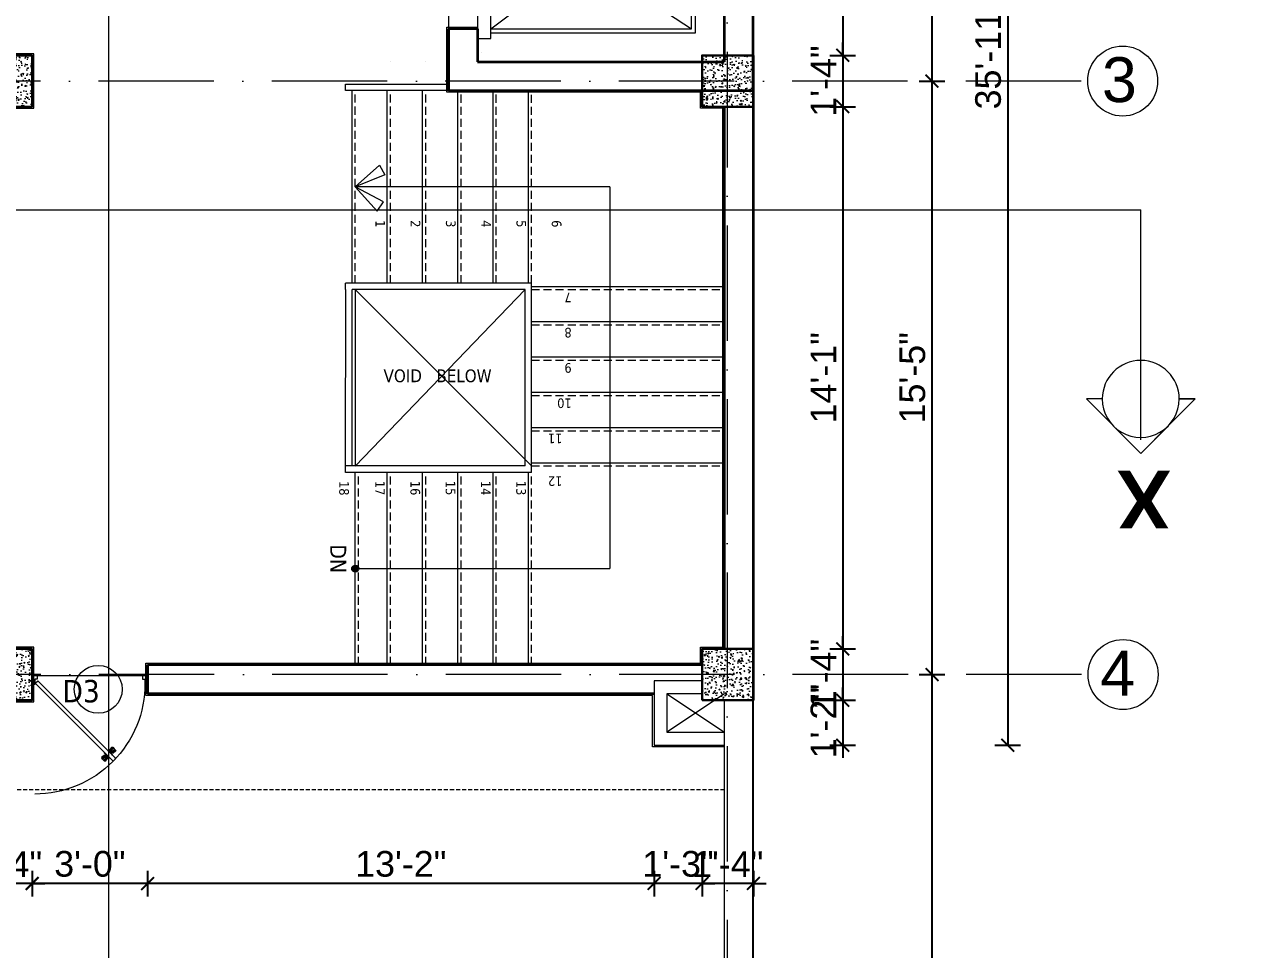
# Model space of a CAD drawing. Header units: inches. Extents: x 10755 to 33653, y -10992 to 10708.
# Drawn here: x 18174.3 to 18555.2, y 6581.1 to 6869.5 of the extents above; entities that cross this region are included whole.
import ezdxf

# ---------------------------------------------------------------- set-up
doc = ezdxf.new("R2010")
doc.units = ezdxf.units.IN
doc.header["$MEASUREMENT"] = 0
doc.linetypes.add('ACAD_ISO10W100', pattern=[18, 12, -3, 0, -3])
doc.linetypes.add('HIDDEN', pattern=[0.375, 0.25, -0.125])
for name, color, linetype, lineweight in [('A-ANNO-SYMB', 6, 'Continuous', 9), ('arrow line', 54, 'Continuous', 9), ('centerline', 9, 'ACAD_ISO10W100', 5), ('col', 1, 'Continuous', 30), ('dim', 6, 'Continuous', 13), ('dimension center - 8', 134, 'Continuous', 13), ('dimension element- 8', 5, 'Continuous', 13), ('DIMINSION', 5, 'Continuous', 15), ('elevation1', 230, 'Continuous', 13), ('hatch', 33, 'Continuous', 5), ('hatch 2', 8, 'Continuous', 13), ('hatch- rcc', 252, 'Continuous', 5), ('hatch1', 9, 'Continuous', 5), ('Pillar', 11, 'Continuous', 25), ('PLASTER', 50, 'Continuous', 9), ('PUERTAS', 7, 'Continuous', 0), ('railing', 33, 'Continuous', 15), ('SECTION LINE1', 6, 'Continuous', 18), ('STAIRCASE', 143, 'Continuous', 15), ('title text 1', 113, 'Continuous', 25), ('tread hidden', 200, 'HIDDEN', 9), ('wall', 1, 'Continuous', 35), ('win sec', 161, 'Continuous', 9)]:
    doc.layers.add(name, color=color, linetype=linetype, lineweight=lineweight)
doc.layers.add('T-TEXT', color=230, linetype='Continuous')
doc.layers.get('DIMINSION').off()
doc.styles.add('Prajwal', font='stylu.ttf', dxfattribs={"height": 9})
doc.styles.get("Standard").update_dxf_attribs({"font": 'arial.ttf'})
doc.styles.add('suren', font='times.ttf', dxfattribs={"height": 4})
doc.dimstyles.new('S8', dxfattribs={"dimscale": 8, "dimtxt": 1, "dimasz": 0.5, "dimexe": 0.5, "dimexo": 0.5, "dimgap": 0.25, "dimtad": 1, "dimzin": 3, "dimdsep": 46, "dimlunit": 4, "dimtxsty": 'Standard', "dimblk": 'ARCHTICK', "dimcen": 0, "dimclrd": 256, "dimclre": 256, "dimclrt": 6, "dimadec": 0, "dimazin": 0, "dimtfac": 0.5, "dimtix": 1, "dimtmove": 1, "dimatfit": 3, "dimfxl": 0.5, "dimfxlon": 1, "dimfrac": 1, "dimtolj": 1, "dimtzin": 0, "dimarcsym": 1})

# ---------------------------------------------------------------- blocks, each defined once
blk = doc.blocks.new('WEQQWQW')
at = {"layer": 'SECTION LINE1', "linetype": 'Continuous', "ltscale": 30}
blk.add_line((177367.99, -4560.95), (177367.99, -3517.55), dxfattribs=at)
blk = doc.blocks.new('A$C03EF3246')
at = {"layer": 'arrow line'}
for q in [(-16.37, -1.02), (-1.99, -1.02)]:
    blk.add_line((-9.18, 6.21), q, dxfattribs=at)
for points in [[(-16.37, -1.02), (-13.34, -2.78), (-9.18, 6.21)], [(-1.99, -1.02), (-5.01, -2.78), (-9.18, 6.21)]]:
    blk.add_lwpolyline(points, dxfattribs=at)
blk = doc.blocks.new("'weqwewrw")
at = {"layer": 'railing', "linetype": 'Continuous', "ltscale": 30}
blk.add_line((180826.47, -4122.4), (180827.47, -4122.4), dxfattribs=at)
at = {"layer": 'STAIRCASE', "linetype": 'Continuous', "ltscale": 30}
blk.add_line((180816.46, -4113.4), (180816.46, -4113.4), dxfattribs=at)
at = {"layer": 'wall', "color": 7, "ltscale": 30}
for p, q in [((180823.56, -4036.54), (180823.56, -4056.67)), ((180918.56, -4036.54), (180823.56, -4036.54)), ((180918.56, -4045.54), (180918.56, -4036.54)), ((180832.56, -4045.54), (180832.56, -4056.67)), ((180832.56, -4045.54), (180909.56, -4045.54)), ((180909.56, -4045.54), (180909.56, -4113.4)), ((180918.56, -4122.4), (180918.56, -4045.54)), ((180823.56, -4056.67), (180832.56, -4056.67)), ((180823.56, -4103.14), (180823.56, -4122.4)), ((180832.56, -4103.14), (180823.56, -4103.14)), ((180832.56, -4103.14), (180832.56, -4113.4)), ((180832.56, -4113.4), (180909.56, -4113.4)), ((180918.56, -4122.4), (180823.56, -4122.4))]:
    blk.add_line(p, q, dxfattribs=at)
at = {"layer": 'wall', "color": 7}
blk.add_line((180832.56, -4103.14), (180823.56, -4103.14), dxfattribs=at)
at = {"layer": 'win sec', "color": 7}
for p, q in [((180836.73, -4053.26), (180832.56, -4053.26)), ((180836.73, -4106.11), (180836.73, -4053.26)), ((180836.73, -4054.54), (180900.56, -4054.54)), ((180836.73, -4055.8), (180899.3, -4055.8)), ((180836.73, -4103.14), (180899.3, -4055.8)), ((180899.3, -4103.14), (180899.3, -4055.8)), ((180900.56, -4104.4), (180900.56, -4054.54)), ((180823.56, -4056.67), (180823.56, -4104.02)), ((180832.56, -4056.67), (180832.56, -4104.02)), ((180836.73, -4061.8), (180899.3, -4103.14)), ((180836.73, -4103.14), (180899.3, -4103.14)), ((180836.73, -4104.4), (180900.56, -4104.4)), ((180832.56, -4106.11), (180836.73, -4106.11)), ((180833.99, -4110.4), (180833.99, -4110.39))]:
    blk.add_line(p, q, dxfattribs=at)
blk = doc.blocks.new('Section - Section Head - Filled_1-22785-GROUND FLOOR PLAN')
at = {"layer": 'A-ANNO-SYMB'}
for p, q in [((-0.25, 0.3536), (-0.6036, 0)), ((-0.25, 0.3536), (-0.4268, 0.1768)), ((-0.25, 0.3536), (0.1036, 0)), ((-0.6036, 0), (-0.5003, 0)), ((0.0003, 0), (0.1036, 0)), ((-0.5, 0), (-0.6036, 0)), ((0, 0), (0.1036, 0))]:
    blk.add_line(p, q, dxfattribs=at)
for start, end in [(360, 180), (180, 360)]:
    blk.add_arc((-0.25, 0), 0.25, start, end, dxfattribs=at)
blk = doc.blocks.new('ERWEWRTRT')
at = {"layer": 'SECTION LINE1', "linetype": 'Continuous', "ltscale": 30}
for p, q in [((177670.83, -4087.75), (177670.83, -4159.5)), ((177670.83, -4088.52), (177670.83, -4112.52)), ((176971.92, -4159.5), (177670.83, -4159.5))]:
    blk.add_line(p, q, dxfattribs=at)
at = {"layer": 'SECTION LINE1', "linetype": 'Continuous', "ltscale": 30, "xscale": -48, "yscale": 48, "zscale": -48}
blk.add_blockref('Section - Section Head - Filled_1-22785-GROUND FLOOR PLAN', (177658.83, -4100.52), dxfattribs=at)
at = {"layer": 'title text 1', "insert": (177680.19, -4078.13), "char_height": 18, "width": 3.410605131648481e-13, "attachment_point": 9, "style": 'Prajwal'}
blk.add_mtext('\\pi-24.83;{\\fArial|b1|i0|c0|p34;X}', dxfattribs=at)
blk = doc.blocks.new('2ft6in')
at = {"layer": 'PUERTAS', "color": 2}
for p, q in [((0.84, 2.1), (21.02, 22.28)), ((21.71, 21.6), (21.02, 22.28)), ((21.71, 21.6), (1.47, 1.37)), ((18.33, 21.76), (18.31, 21.77)), ((21.18, 18.9), (21.2, 18.89)), ((0, 2), (0, 0)), ((0.6, 2), (0, 2)), ((1.33, 0), (0, 0)), ((0.6, 1.26), (0.6, 2.04)), ((0.67, 1.26), (0.6, 1.26)), ((0.67, 1.26), (0.67, 2.01)), ((0.67, 1), (0.67, 1.26)), ((1.33, 1), (0.67, 1)), ((1.31, 1.53), (0.79, 2.06)), ((1.36, 1.58), (0.81, 2.12)), ((1.36, 1.58), (1.31, 1.53)), ((1.47, 1.37), (1.31, 1.53)), ((1.33, 0), (1.33, 1)), ((28.67, 0), (28.67, 1)), ((28.67, 1), (29.33, 1)), ((28.67, 0), (30, 0)), ((29.33, 1), (29.33, 2)), ((29.33, 2), (30, 2)), ((30, 0), (30, 2))]:
    blk.add_line(p, q, dxfattribs=at)
at = {"layer": 'PUERTAS', "color": 1}
for p, q in [((18.82, 22.25), (18.45, 21.88)), ((18.9, 22.28), (18.48, 21.86)), ((18.84, 22.23), (18.82, 22.25)), ((19.54, 21.59), (18.99, 22.27)), ((18.06, 21.44), (18.48, 21.86)), ((18.74, 20.79), (18.06, 21.34)), ((18.08, 21.51), (18.45, 21.88)), ((18.11, 21.49), (18.08, 21.51)), ((18.83, 20.8), (19.18, 21.15)), ((18.84, 20.21), (19.1, 20.6)), ((18.85, 20.11), (18.84, 20.12)), ((18.92, 20.89), (18.93, 20.88)), ((19.02, 20.88), (19.24, 21.1)), ((19.12, 20.8), (19.03, 20.89)), ((19.1, 20.7), (19.11, 20.69)), ((19.1, 20.6), (19.1, 20.6)), ((19.11, 20.79), (19.33, 21.01)), ((19.54, 21.5), (19.18, 21.15)), ((19.45, 21.31), (19.24, 21.1)), ((19.55, 21.22), (19.33, 21.01)), ((19.45, 21.41), (19.45, 21.41)), ((19.54, 21.22), (19.45, 21.31)), ((19.53, 19.43), (19.54, 19.42)), ((19.64, 21.23), (19.64, 21.23)), ((19.64, 19.42), (20.02, 19.67)), ((19.74, 21.24), (19.73, 21.23)), ((20.12, 21.49), (19.74, 21.24)), ((20.02, 19.67), (20.03, 19.68)), ((20.12, 19.68), (20.12, 19.68)), ((20.21, 19.69), (20.43, 19.9)), ((20.22, 21.48), (20.22, 21.49)), ((20.22, 19.41), (20.57, 19.76)), ((20.22, 19.69), (20.31, 19.6)), ((20.22, 19.32), (20.76, 18.64)), ((20.31, 19.6), (20.52, 19.81)), ((20.31, 19.5), (20.31, 19.5)), ((20.65, 20.12), (20.43, 19.9)), ((20.74, 20.03), (20.52, 19.81)), ((20.93, 20.11), (20.57, 19.76)), ((20.64, 20.11), (20.73, 20.02)), ((20.66, 20.31), (20.65, 20.31)), ((20.65, 20.21), (20.65, 20.22)), ((20.91, 20.7), (20.66, 20.31)), ((20.84, 20.02), (20.83, 20.03)), ((20.86, 18.63), (21.28, 19.05)), ((20.91, 20.8), (20.91, 20.79)), ((21.02, 20.12), (21.7, 19.57)), ((21.7, 19.47), (21.28, 19.05)), ((21.67, 19.4), (21.31, 19.03)), ((21.65, 19.42), (21.67, 19.4)), ((20.91, 18.68), (20.94, 18.66)), ((20.94, 18.66), (21.31, 19.03))]:
    blk.add_line(p, q, dxfattribs=at)
at = {"layer": 'PUERTAS', "color": 8}
for p, q in [((19.51, 21.48), (18.88, 22.26)), ((19.55, 21.53), (18.93, 22.3)), ((18.81, 20.78), (18.04, 21.4)), ((18.86, 20.83), (18.08, 21.46)), ((18.95, 20.92), (18.2, 21.58)), ((18.44, 21.9), (18.31, 21.77)), ((19.07, 21.03), (18.34, 21.72)), ((18.44, 21.9), (18.56, 22.02)), ((18.58, 22.01), (18.56, 22.02)), ((19.3, 21.26), (18.61, 22)), ((19.42, 21.38), (18.75, 22.14)), ((18.91, 20.27), (19.19, 20.69)), ((19.13, 20.8), (19.03, 20.9)), ((19.15, 20.82), (19.05, 20.92)), ((19.09, 20.44), (19.25, 20.76)), ((19.19, 20.87), (19.1, 20.96)), ((19.25, 20.93), (19.16, 21.02)), ((19.28, 20.63), (19.32, 20.83)), ((19.4, 21.08), (19.31, 21.17)), ((19.47, 21.15), (19.38, 21.24)), ((19.43, 20.78), (19.4, 20.9)), ((19.51, 21.19), (19.42, 21.28)), ((19.55, 20.91), (19.43, 20.94)), ((19.53, 21.21), (19.44, 21.3)), ((19.7, 21.06), (19.51, 21.01)), ((19.89, 21.24), (19.58, 21.08)), ((20.07, 21.42), (19.64, 21.15)), ((19.69, 19.49), (20.12, 19.76)), ((19.87, 19.67), (20.18, 19.83)), ((20.06, 19.85), (20.25, 19.9)), ((20.21, 20), (20.33, 19.97)), ((20.21, 19.38), (20.83, 18.61)), ((20.23, 19.7), (20.32, 19.61)), ((20.25, 19.72), (20.34, 19.63)), ((20.25, 19.43), (20.88, 18.65)), ((20.29, 19.76), (20.38, 19.67)), ((20.33, 20.13), (20.36, 20.01)), ((20.34, 19.53), (21, 18.77)), ((20.36, 19.83), (20.45, 19.74)), ((20.48, 20.28), (20.44, 20.08)), ((20.46, 19.64), (21.14, 18.91)), ((20.5, 19.98), (20.6, 19.89)), ((20.67, 20.47), (20.51, 20.15)), ((20.85, 20.64), (20.57, 20.22)), ((20.57, 20.04), (20.66, 19.95)), ((20.61, 20.09), (20.7, 19.99)), ((20.63, 20.11), (20.72, 20.01)), ((20.69, 19.87), (21.42, 19.19)), ((20.81, 19.99), (21.56, 19.33)), ((20.9, 20.08), (21.68, 19.45)), ((20.95, 20.13), (21.72, 19.51)), ((21.32, 19.01), (21.44, 19.14)), ((21.43, 19.15), (21.44, 19.14)), ((21.32, 19.01), (21.2, 18.89)), ((0, 0), (30, 0))]:
    blk.add_line(p, q, dxfattribs=at)
at = {"layer": 'PUERTAS', "color": 2}
for radius in [0.129, 0.0627]:
    blk.add_circle((0.68, 2.14), radius, dxfattribs=at)
at = {"layer": 'PUERTAS', "color": 8}
blk.add_arc((0.68, 2.14), 28.65, 359.7285, 90.0333, dxfattribs=at)
at = {"layer": 'PUERTAS', "color": 1}
for centre, start, end in [((18.94, 22.23), 38.9236, 135), ((18.78, 20.84), 231.0764, 315), ((18.89, 20.16), 135, 225), ((18.97, 20.93), 225, 315), ((19.16, 20.74), 135, 219.7428), ((19.06, 20.65), 315, 39.7428), ((19.4, 21.36), 315, 45), ((19.49, 21.55), 315, 38.9236), ((19.59, 19.47), 225, 315), ((19.6, 21.18), 50.2572, 135), ((19.68, 21.28), 230.2572, 315), ((20.07, 19.63), 50.2572, 135), ((20.17, 21.44), 45, 135), ((20.16, 19.73), 230.2572, 315), ((20.27, 19.36), 135, 218.9236), ((20.35, 19.55), 135, 225), ((20.7, 20.26), 135, 219.7428), ((20.6, 20.17), 315, 39.7428), ((20.78, 19.98), 45, 135), ((20.87, 20.75), 315, 45), ((20.98, 20.07), 51.0764, 135), ((21.65, 19.52), 315, 51.0764), ((20.82, 18.68), 218.9236, 315)]:
    blk.add_arc(centre, 0.0667, start, end, dxfattribs=at)
blk = doc.blocks.new('ETERWEWE')
at = {"layer": 'hatch- rcc', "linetype": 'Continuous', "ltscale": 30}
h = blk.add_hatch(dxfattribs=at)
h.set_pattern_fill('AR-CONC', color=256, scale=0.5, style=0)
h.set_pattern_definition([(50, (0, 0), (3.586300913, -0.313760675), [0.375, -4.125]), (355, (0, 0), (-0.69375667, 3.76096067), [0.3, -3.3]), (100.4514445, (0.299, -0.026), (2.89254423, 3.447199955), [0.31870096, -3.50571056]), (46.1842, (0, 1), (5.33620665, -0.8275964), [0.5625, -6.1875]), (96.6356355, (0.4447, 0.931), (4.67330973, 4.870593), [0.47805171, -5.2585688]), (351.184164, (0, 1), (4.67330973, 4.870593), [0.45, -4.95]), (21, (0.5, 0.75), (2.98453526, -2.013094453), [0.375, -4.125]), (326, (0.5, 0.75), (1.21657666, 3.625750225), [0.3, -3.3]), (71.4514447, (0.7487, 0.5822), (4.20111188, 1.612655764), [0.31870095, -3.50571056]), (37.5, (0, 0), (0.060799277, 1.664469269), [0, -3.26, 0, -3.35, 0, -3.3125]), (7.5, (0, 0), (1.315347687, 1.97205856), [0, -1.91, 0, -3.185, 0, -1.2625]), (327.5, (-1.115, 0), (2.669112181, -0.112774359), [0, -1.25, 0, -3.9, 0, -5.175]), (317.5, (-1.615, 0), (2.915930847, 0.50052491), [0, -1.625, 0, -2.59, 0, -3.675])])
h.paths.add_polyline_path([(159423.23, -3794.58), (159439.23, -3794.58), (159439.23, -3778.58), (159423.23, -3778.58)])
at = {"layer": 'col', "linetype": 'Continuous', "ltscale": 30}
blk.add_lwpolyline([(159423.23, -3794.58), (159423.23, -3778.58), (159439.23, -3778.58), (159439.23, -3794.58), (159423.23, -3794.58)], dxfattribs=at)
blk = doc.blocks.new('EWEWRTT')
at = {"layer": 'centerline', "ltscale": 3}
for p, q in [((176719.8, -3623.43), (176719.8, -4988.85)), ((176830.19, -4119.4), (176184.84, -4119.4)), ((176830.31, -4304.4), (176184.95, -4304.4))]:
    blk.add_line(p, q, dxfattribs=at)
at = {"layer": 'centerline', "linetype": 'Continuous'}
for centre in [(176843.16, -4119.4), (176843.28, -4304.4)]:
    blk.add_circle(centre, 10.91, dxfattribs=at)
at = {"layer": 'T-TEXT', "ltscale": 100, "char_height": 14, "width": 12.944, "attachment_point": 3, "style": 'suren'}
for s, insert in [('{\\fArial|b0|i0|c0|p34;3}', (176847.57, -4111.96)), ('{\\fArial|b0|i0|c0|p34;4}', (176847.05, -4296.96))]:
    blk.add_mtext(s, dxfattribs=dict(at, insert=insert))
blk = doc.blocks.new('_ArchTick')
at = {"color": 0, "const_width": 0.15}
blk.add_lwpolyline([(-0.5, -0.5), (0.5, 0.5)], dxfattribs=at)
blk = doc.blocks.new('*D1355')
at = {"layer": 'Defpoints', "color": 0, "transparency": 16777216}
for p in [(18401.48, 6934.67), (18401.48, 6859.82), (18429.53, 6859.82)]:
    blk.add_point(p, dxfattribs=at)
at = {"layer": 'dimension element- 8', "lineweight": -2, "transparency": 16777216}
for p, q in [((18425.53, 6934.67), (18433.53, 6934.67)), ((18429.53, 6934.67), (18429.53, 6859.82)), ((18425.53, 6859.82), (18433.53, 6859.82))]:
    blk.add_line(p, q, dxfattribs=at)
at = {"layer": 'dimension element- 8', "lineweight": -2, "transparency": 16777216, "xscale": 4, "yscale": 4, "zscale": 4}
for p, rotation in [((18429.53, 6934.67), 90), ((18429.53, 6859.82), 270)]:
    blk.add_blockref('_ArchTick', p, dxfattribs=dict(at, rotation=rotation))
at = {"layer": 'dimension element- 8', "color": 6, "transparency": 16777216, "insert": (18423.42, 6897.24), "char_height": 8, "attachment_point": 5, "rotation": 90}
blk.add_mtext('\\A1;6\'-2{\\H0.500000x;\\S3#4;}"', dxfattribs=at)
blk = doc.blocks.new('*D1356')
at = {"layer": 'Defpoints', "color": 0, "transparency": 16777216}
for p in [(18401.48, 6859.82), (18401.48, 6843.82), (18429.53, 6843.82)]:
    blk.add_point(p, dxfattribs=at)
at = {"layer": 'dimension element- 8', "lineweight": -2, "transparency": 16777216}
for p, q in [((18429.53, 6859.82), (18429.53, 6863.82)), ((18425.53, 6859.82), (18433.53, 6859.82)), ((18429.53, 6859.82), (18429.53, 6843.82)), ((18425.53, 6843.82), (18433.53, 6843.82)), ((18429.53, 6843.82), (18429.53, 6839.82))]:
    blk.add_line(p, q, dxfattribs=at)
at = {"layer": 'dimension element- 8', "lineweight": -2, "transparency": 16777216, "xscale": 4, "yscale": 4, "zscale": 4}
for p, rotation in [((18429.53, 6859.82), 270), ((18429.53, 6843.82), 90)]:
    blk.add_blockref('_ArchTick', p, dxfattribs=dict(at, rotation=rotation))
at = {"layer": 'dimension element- 8', "color": 6, "transparency": 16777216, "insert": (18423.51, 6851.82), "char_height": 8, "attachment_point": 5, "rotation": 90}
blk.add_mtext('\\A1;1\'-4"', dxfattribs=at)
blk = doc.blocks.new('*D1357')
at = {"layer": 'Defpoints', "color": 0, "transparency": 16777216}
for p in [(18401.48, 6843.82), (18401.48, 6674.82), (18429.53, 6674.82)]:
    blk.add_point(p, dxfattribs=at)
at = {"layer": 'dimension element- 8', "lineweight": -2, "transparency": 16777216}
for p, q in [((18425.53, 6843.82), (18433.53, 6843.82)), ((18429.53, 6843.82), (18429.53, 6674.82)), ((18425.53, 6674.82), (18433.53, 6674.82))]:
    blk.add_line(p, q, dxfattribs=at)
at = {"layer": 'dimension element- 8', "lineweight": -2, "transparency": 16777216, "xscale": 4, "yscale": 4, "zscale": 4}
for p, rotation in [((18429.53, 6843.82), 90), ((18429.53, 6674.82), 270)]:
    blk.add_blockref('_ArchTick', p, dxfattribs=dict(at, rotation=rotation))
at = {"layer": 'dimension element- 8', "color": 6, "transparency": 16777216, "insert": (18423.51, 6759.32), "char_height": 8, "attachment_point": 5, "rotation": 90}
blk.add_mtext('\\A1;14\'-1"', dxfattribs=at)
blk = doc.blocks.new('*D1358')
at = {"layer": 'Defpoints', "color": 0, "transparency": 16777216}
for p in [(18401.48, 6674.82), (18401.66, 6658.82), (18429.53, 6658.82)]:
    blk.add_point(p, dxfattribs=at)
at = {"layer": 'dimension element- 8', "lineweight": -2, "transparency": 16777216}
for p, q in [((18429.53, 6674.82), (18429.53, 6678.82)), ((18425.53, 6674.82), (18433.53, 6674.82)), ((18429.53, 6674.82), (18429.53, 6658.82)), ((18425.53, 6658.82), (18433.53, 6658.82)), ((18429.53, 6658.82), (18429.53, 6654.82))]:
    blk.add_line(p, q, dxfattribs=at)
at = {"layer": 'dimension element- 8', "lineweight": -2, "transparency": 16777216, "xscale": 4, "yscale": 4, "zscale": 4}
for p, rotation in [((18429.53, 6674.82), 270), ((18429.53, 6658.82), 90)]:
    blk.add_blockref('_ArchTick', p, dxfattribs=dict(at, rotation=rotation))
at = {"layer": 'dimension element- 8', "color": 6, "transparency": 16777216, "insert": (18423.51, 6666.82), "char_height": 8, "attachment_point": 5, "rotation": 90}
blk.add_mtext('\\A1;1\'-4"', dxfattribs=at)
blk = doc.blocks.new('*D1359')
at = {"layer": 'Defpoints', "color": 0, "transparency": 16777216}
for p in [(18401.66, 6658.82), (18392.66, 6644.81), (18429.53, 6644.81)]:
    blk.add_point(p, dxfattribs=at)
at = {"layer": 'dimension element- 8', "lineweight": -2, "transparency": 16777216}
for p, q in [((18429.53, 6658.82), (18429.53, 6662.82)), ((18425.53, 6658.82), (18433.53, 6658.82)), ((18429.53, 6658.82), (18429.53, 6644.81)), ((18425.53, 6644.81), (18433.53, 6644.81)), ((18429.53, 6644.81), (18429.53, 6640.81))]:
    blk.add_line(p, q, dxfattribs=at)
at = {"layer": 'dimension element- 8', "lineweight": -2, "transparency": 16777216, "xscale": 4, "yscale": 4, "zscale": 4}
for p, rotation in [((18429.53, 6658.82), 270), ((18429.53, 6644.81), 90)]:
    blk.add_blockref('_ArchTick', p, dxfattribs=dict(at, rotation=rotation))
at = {"layer": 'dimension element- 8', "color": 6, "transparency": 16777216, "insert": (18423.51, 6651.81), "char_height": 8, "attachment_point": 5, "rotation": 90}
blk.add_mtext('\\A1;1\'-2"', dxfattribs=at)
blk = doc.blocks.new('*D1360')
at = {"layer": 'Defpoints', "color": 0, "transparency": 16777216}
for p in [(18385.66, 6658.82), (18401.66, 6658.82), (18385.66, 6601.67)]:
    blk.add_point(p, dxfattribs=at)
at = {"layer": 'dimension element- 8', "lineweight": -2, "transparency": 16777216}
for p, q in [((18385.66, 6605.67), (18385.66, 6597.67)), ((18401.66, 6605.67), (18401.66, 6597.67)), ((18385.66, 6601.67), (18381.66, 6601.67)), ((18401.66, 6601.67), (18385.66, 6601.67)), ((18401.66, 6601.67), (18405.66, 6601.67))]:
    blk.add_line(p, q, dxfattribs=at)
at = {"layer": 'dimension element- 8', "lineweight": -2, "transparency": 16777216, "xscale": 4, "yscale": 4, "zscale": 4}
blk.add_blockref('_ArchTick', (18385.66, 6601.67), dxfattribs=at)
at = {"layer": 'dimension element- 8', "lineweight": -2, "transparency": 16777216, "xscale": 4, "yscale": 4, "zscale": 4, "rotation": 180}
blk.add_blockref('_ArchTick', (18401.66, 6601.67), dxfattribs=at)
at = {"layer": 'dimension element- 8', "color": 6, "transparency": 16777216, "insert": (18393.66, 6607.68), "char_height": 8, "attachment_point": 5}
blk.add_mtext('\\A1;1\'-4"', dxfattribs=at)
blk = doc.blocks.new('*D1361')
at = {"layer": 'Defpoints', "color": 0, "transparency": 16777216}
for p in [(18385.66, 6658.82), (18370.67, 6644.82), (18370.67, 6601.67)]:
    blk.add_point(p, dxfattribs=at)
at = {"layer": 'dimension element- 8', "lineweight": -2, "transparency": 16777216}
for p, q in [((18370.67, 6605.67), (18370.67, 6597.67)), ((18385.66, 6605.67), (18385.66, 6597.67)), ((18370.67, 6601.67), (18366.67, 6601.67)), ((18385.66, 6601.67), (18370.67, 6601.67)), ((18385.66, 6601.67), (18389.66, 6601.67))]:
    blk.add_line(p, q, dxfattribs=at)
at = {"layer": 'dimension element- 8', "lineweight": -2, "transparency": 16777216, "xscale": 4, "yscale": 4, "zscale": 4}
blk.add_blockref('_ArchTick', (18370.67, 6601.67), dxfattribs=at)
at = {"layer": 'dimension element- 8', "lineweight": -2, "transparency": 16777216, "xscale": 4, "yscale": 4, "zscale": 4, "rotation": 180}
blk.add_blockref('_ArchTick', (18385.66, 6601.67), dxfattribs=at)
at = {"layer": 'dimension element- 8', "color": 6, "transparency": 16777216, "insert": (18378.16, 6607.75), "char_height": 8, "attachment_point": 5}
blk.add_mtext('\\A1;1\'-3"', dxfattribs=at)
blk = doc.blocks.new('*D1362')
at = {"layer": 'Defpoints', "color": 0, "transparency": 16777216}
for p in [(18212.72, 6660.82), (18370.67, 6644.82), (18212.72, 6601.67)]:
    blk.add_point(p, dxfattribs=at)
at = {"layer": 'dimension element- 8', "lineweight": -2, "transparency": 16777216}
for p, q in [((18212.72, 6605.67), (18212.72, 6597.67)), ((18370.67, 6605.67), (18370.67, 6597.67)), ((18370.67, 6601.67), (18212.72, 6601.67))]:
    blk.add_line(p, q, dxfattribs=at)
at = {"layer": 'dimension element- 8', "lineweight": -2, "transparency": 16777216, "xscale": 4, "yscale": 4, "zscale": 4, "rotation": 180}
blk.add_blockref('_ArchTick', (18212.72, 6601.67), dxfattribs=at)
at = {"layer": 'dimension element- 8', "lineweight": -2, "transparency": 16777216, "xscale": 4, "yscale": 4, "zscale": 4}
blk.add_blockref('_ArchTick', (18370.67, 6601.67), dxfattribs=at)
at = {"layer": 'dimension element- 8', "color": 6, "transparency": 16777216, "insert": (18291.69, 6607.75), "char_height": 8, "attachment_point": 5}
blk.add_mtext('\\A1;13\'-2"', dxfattribs=at)
blk = doc.blocks.new('*D1363')
at = {"layer": 'Defpoints', "color": 0, "transparency": 16777216}
for p in [(18176.72, 6658.82), (18212.72, 6660.82), (18176.72, 6601.67)]:
    blk.add_point(p, dxfattribs=at)
at = {"layer": 'dimension element- 8', "lineweight": -2, "transparency": 16777216}
for p, q in [((18176.72, 6605.67), (18176.72, 6597.67)), ((18212.72, 6605.67), (18212.72, 6597.67)), ((18212.72, 6601.67), (18176.72, 6601.67))]:
    blk.add_line(p, q, dxfattribs=at)
at = {"layer": 'dimension element- 8', "lineweight": -2, "transparency": 16777216, "xscale": 4, "yscale": 4, "zscale": 4, "rotation": 180}
blk.add_blockref('_ArchTick', (18176.72, 6601.67), dxfattribs=at)
at = {"layer": 'dimension element- 8', "lineweight": -2, "transparency": 16777216, "xscale": 4, "yscale": 4, "zscale": 4}
blk.add_blockref('_ArchTick', (18212.72, 6601.67), dxfattribs=at)
at = {"layer": 'dimension element- 8', "color": 6, "transparency": 16777216, "insert": (18194.72, 6607.75), "char_height": 8, "attachment_point": 5}
blk.add_mtext('\\A1;3\'-0"', dxfattribs=at)
blk = doc.blocks.new('*D1364')
at = {"layer": 'Defpoints', "color": 0, "transparency": 16777216}
for p in [(18160.72, 6658.82), (18176.72, 6658.82), (18160.72, 6601.67)]:
    blk.add_point(p, dxfattribs=at)
at = {"layer": 'dimension element- 8', "lineweight": -2, "transparency": 16777216}
for p, q in [((18160.72, 6605.67), (18160.72, 6597.67)), ((18176.72, 6605.67), (18176.72, 6597.67)), ((18160.72, 6601.67), (18156.72, 6601.67)), ((18176.72, 6601.67), (18160.72, 6601.67)), ((18176.72, 6601.67), (18180.72, 6601.67))]:
    blk.add_line(p, q, dxfattribs=at)
at = {"layer": 'dimension element- 8', "lineweight": -2, "transparency": 16777216, "xscale": 4, "yscale": 4, "zscale": 4}
blk.add_blockref('_ArchTick', (18160.72, 6601.67), dxfattribs=at)
at = {"layer": 'dimension element- 8', "lineweight": -2, "transparency": 16777216, "xscale": 4, "yscale": 4, "zscale": 4, "rotation": 180}
blk.add_blockref('_ArchTick', (18176.72, 6601.67), dxfattribs=at)
at = {"layer": 'dimension element- 8', "color": 6, "transparency": 16777216, "insert": (18168.72, 6607.68), "char_height": 8, "attachment_point": 5}
blk.add_mtext('\\A1;1\'-4"', dxfattribs=at)
blk = doc.blocks.new('*D1380')
at = {"layer": 'Defpoints', "color": 0, "transparency": 16777216}
for p in [(18410.83, 6851.82), (18408.76, 6666.82), (18457.37, 6666.82)]:
    blk.add_point(p, dxfattribs=at)
at = {"layer": 'dimension center - 8', "lineweight": -2, "transparency": 16777216}
for p, q in [((18453.37, 6851.82), (18461.37, 6851.82)), ((18457.37, 6851.82), (18457.37, 6666.82)), ((18453.37, 6666.82), (18461.37, 6666.82))]:
    blk.add_line(p, q, dxfattribs=at)
at = {"layer": 'dimension center - 8', "lineweight": -2, "transparency": 16777216, "xscale": 4, "yscale": 4, "zscale": 4}
for p, rotation in [((18457.37, 6851.82), 90), ((18457.37, 6666.82), 270)]:
    blk.add_blockref('_ArchTick', p, dxfattribs=dict(at, rotation=rotation))
at = {"layer": 'dimension center - 8', "color": 6, "transparency": 16777216, "insert": (18451.28, 6759.32), "char_height": 8, "attachment_point": 5, "rotation": 90}
blk.add_mtext('\\A1;15\'-5"', dxfattribs=at)
blk = doc.blocks.new('*D1379')
at = {"layer": 'Defpoints', "color": 0, "transparency": 16777216}
for p in [(18418.19, 7067.82), (18410.83, 6851.82), (18457.37, 6851.82)]:
    blk.add_point(p, dxfattribs=at)
at = {"layer": 'dimension center - 8', "lineweight": -2, "transparency": 16777216}
for p, q in [((18453.37, 7067.82), (18461.37, 7067.82)), ((18457.37, 7067.82), (18457.37, 6851.82)), ((18453.37, 6851.82), (18461.37, 6851.82))]:
    blk.add_line(p, q, dxfattribs=at)
at = {"layer": 'dimension center - 8', "lineweight": -2, "transparency": 16777216, "xscale": 4, "yscale": 4, "zscale": 4}
for p, rotation in [((18457.37, 7067.82), 90), ((18457.37, 6851.82), 270)]:
    blk.add_blockref('_ArchTick', p, dxfattribs=dict(at, rotation=rotation))
at = {"layer": 'dimension center - 8', "color": 6, "transparency": 16777216, "insert": (18451.28, 6959.82), "char_height": 8, "attachment_point": 5, "rotation": 90}
blk.add_mtext('\\A1;18\'-0"', dxfattribs=at)
blk = doc.blocks.new('*D1381')
at = {"layer": 'Defpoints', "color": 0, "transparency": 16777216}
for p in [(18408.76, 6666.82), (18416.26, 6426.82), (18457.37, 6426.82)]:
    blk.add_point(p, dxfattribs=at)
at = {"layer": 'dimension center - 8', "lineweight": -2, "transparency": 16777216}
for p, q in [((18453.37, 6666.82), (18461.37, 6666.82)), ((18457.37, 6666.82), (18457.37, 6426.82)), ((18453.37, 6426.82), (18461.37, 6426.82))]:
    blk.add_line(p, q, dxfattribs=at)
at = {"layer": 'dimension center - 8', "lineweight": -2, "transparency": 16777216, "xscale": 4, "yscale": 4, "zscale": 4}
for p, rotation in [((18457.37, 6666.82), 90), ((18457.37, 6426.82), 270)]:
    blk.add_blockref('_ArchTick', p, dxfattribs=dict(at, rotation=rotation))
at = {"layer": 'dimension center - 8', "color": 6, "transparency": 16777216, "insert": (18451.28, 6546.82), "char_height": 8, "attachment_point": 5, "rotation": 90}
blk.add_mtext('\\A1;20\'-0"', dxfattribs=at)
blk = doc.blocks.new('*D1414')
at = {"layer": 'Defpoints', "color": 0, "transparency": 16777216}
for p in [(18401.66, 7075.82), (18392.66, 6644.81), (18480.99, 6644.81)]:
    blk.add_point(p, dxfattribs=at)
at = {"layer": 'dimension center - 8', "lineweight": -2, "transparency": 16777216}
for p, q in [((18476.99, 7075.82), (18484.99, 7075.82)), ((18480.99, 7075.82), (18480.99, 6644.81)), ((18476.99, 6644.81), (18484.99, 6644.81))]:
    blk.add_line(p, q, dxfattribs=at)
at = {"layer": 'dimension center - 8', "lineweight": -2, "transparency": 16777216, "xscale": 4, "yscale": 4, "zscale": 4}
for p, rotation in [((18480.99, 7075.82), 90), ((18480.99, 6644.81), 270)]:
    blk.add_blockref('_ArchTick', p, dxfattribs=dict(at, rotation=rotation))
at = {"layer": 'dimension center - 8', "color": 6, "transparency": 16777216, "insert": (18474.9, 6860.31), "char_height": 8, "attachment_point": 5, "rotation": 90}
blk.add_mtext('\\A1;35\'-11"', dxfattribs=at)
blk = doc.blocks.new('*D1417')
at = {"layer": 'Defpoints', "color": 0, "transparency": 16777216}
for p in [(18160.72, 6658.82), (18401.66, 6658.82), (18401.66, 5949.94)]:
    blk.add_point(p, dxfattribs=at)
at = {"layer": 'dimension center - 8', "lineweight": -2, "transparency": 16777216}
for p, q in [((18160.72, 5953.94), (18160.72, 5945.94)), ((18401.66, 5953.94), (18401.66, 5945.94)), ((18160.72, 5949.94), (18401.66, 5949.94))]:
    blk.add_line(p, q, dxfattribs=at)
at = {"layer": 'dimension center - 8', "lineweight": -2, "transparency": 16777216, "xscale": 4, "yscale": 4, "zscale": 4, "rotation": 180}
blk.add_blockref('_ArchTick', (18160.72, 5949.94), dxfattribs=at)
at = {"layer": 'dimension center - 8', "lineweight": -2, "transparency": 16777216, "xscale": 4, "yscale": 4, "zscale": 4}
blk.add_blockref('_ArchTick', (18401.66, 5949.94), dxfattribs=at)
at = {"layer": 'dimension center - 8', "color": 6, "transparency": 16777216, "insert": (18281.19, 5956.02), "char_height": 8, "attachment_point": 5}
blk.add_mtext('\\A1;20\'-1"', dxfattribs=at)
blk = doc.blocks.new('*D3627')
at = {"layer": 'Defpoints', "color": 0, "transparency": 16777216}
for p in [(31969.25, 7241.82), (11281.95, 6632.82), (31991.14, 6632.82)]:
    blk.add_point(p, dxfattribs=at)
at = {"layer": 'dim', "lineweight": -2, "transparency": 16777216}
for p, q in [((31987.14, 7241.82), (31995.14, 7241.82)), ((31991.14, 7241.82), (31991.14, 6632.82)), ((31987.14, 6632.82), (31995.14, 6632.82))]:
    blk.add_line(p, q, dxfattribs=at)
at = {"layer": 'dim', "lineweight": -2, "transparency": 16777216, "xscale": 4, "yscale": 4, "zscale": 4}
for p, rotation in [((31991.14, 7241.82), 90), ((31991.14, 6632.82), 270)]:
    blk.add_blockref('_ArchTick', p, dxfattribs=dict(at, rotation=rotation))
at = {"layer": 'dim', "color": 6, "transparency": 16777216, "insert": (31985.05, 6937.32), "char_height": 8, "attachment_point": 5, "rotation": 90}
blk.add_mtext('\\A1;50\'-9"', dxfattribs=at)

msp = doc.modelspace()

# ---------------------------------------------------------------- hatches: boundary and pattern name
at = {"layer": 'Pillar', "ltscale": 100}
h = msp.add_hatch(color=256, dxfattribs=at)
edge = h.paths.add_edge_path()
edge.add_ellipse((18277.491, 6699.821), major_axis=(0.707, 0.707), ratio=1, start_angle=315, end_angle=495)
edge.add_ellipse((18277.491, 6699.821), major_axis=(0.707, 0.707), ratio=1, start_angle=135, end_angle=315)
h = msp.add_hatch(color=256, dxfattribs=at)
edge = h.paths.add_edge_path()
edge.add_ellipse((18277.491, 6699.819), major_axis=(0.707, 0.707), ratio=1, start_angle=135, end_angle=495)

# ---------------------------------------------------------------- linework, layer by layer
at = {"layer": 'arrow line'}
for p, q in [((18356.858, 6818.826), (18277.491, 6818.826)), ((18356.858, 6818.826), (18356.858, 6699.819)), ((18278.491, 6699.819), (18356.858, 6699.819))]:
    msp.add_line(p, q, dxfattribs=at)
at = {"layer": 'Defpoints'}
msp.add_lwpolyline([(17983.529, 7285.819), (18174.529, 7285.819), (18174.529, 7225.819), (18401.106, 7225.819), (18401.478, 7225.819), (18401.477, 6152.319), (17983.529, 6152.319), (17983.529, 7285.819)], dxfattribs=at)
at = {"layer": 'hatch', "linetype": 'Continuous', "ltscale": 30}
for p, q in [((18374.667, 6660.82), (18392.667, 6648.809)), ((18392.667, 6660.808), (18374.667, 6648.82))]:
    msp.add_line(p, q, dxfattribs=at)
at = {"layer": 'hatch 2', "ltscale": 30}
msp.add_circle((18197.328, 6662.209), 7.47, dxfattribs=at)
at = {"layer": 'hatch1', "linetype": 'Continuous', "ltscale": 30}
for p, q in [((18277.496, 6786.833), (18277.479, 6731.797)), ((18330.491, 6786.82), (18277.479, 6731.797)), ((18332.491, 6731.819), (18277.496, 6786.834))]:
    msp.add_line(p, q, dxfattribs=at)
at = {"layer": 'hatch1', "linetype": 'HIDDEN', "ltscale": 5}
msp.add_line((18392.663, 6630.819), (18136.716, 6630.819), dxfattribs=at)
at = {"layer": 'Pillar', "ltscale": 100}
msp.add_circle((18277.491, 6699.819), 1, dxfattribs=at)
at = {"layer": 'PLASTER'}
for points in [[(18392.666, 6644.309), (18370.167, 6644.32), (18370.167, 6660.319), (18212.216, 6660.319), (18212.216, 6670.319), (18385.163, 6670.319), (18385.163, 6675.319), (18392.163, 6675.319), (18392.163, 6843.319), (18385.163, 6843.319), (18385.163, 6848.319), (18306.076, 6848.319), (18306.076, 6868.571), (18315.576, 6868.571)], [(18170.216, 6843.319), (18177.216, 6843.319), (18177.216, 6860.319), (18160.216, 6860.319), (18160.216, 6789.333), (18170.216, 6789.333)]]:
    msp.add_lwpolyline(points, dxfattribs=at)
msp.add_lwpolyline([(18177.216, 6675.319), (18160.216, 6675.319), (18160.216, 6658.319), (18177.216, 6658.319)], close=True, dxfattribs=at)
at = {"layer": 'railing', "linetype": 'Continuous', "ltscale": 30}
for p, q in [((18274.491, 6848.819), (18274.491, 6850.819)), ((18274.491, 6850.819), (18306.576, 6850.819)), ((18385.549, 6848.819), (18274.491, 6848.819)), ((18274.491, 6786.834), (18274.491, 6788.834)), ((18332.491, 6788.819), (18274.491, 6788.834)), ((18332.491, 6729.819), (18332.491, 6788.819)), ((18274.505, 6786.834), (18274.491, 6786.834)), ((18274.491, 6731.819), (18274.505, 6786.834)), ((18276.491, 6731.818), (18276.505, 6786.833)), ((18330.491, 6786.819), (18276.505, 6786.833)), ((18330.491, 6731.819), (18330.491, 6786.819)), ((18274.491, 6729.819), (18274.491, 6731.819)), ((18330.491, 6731.819), (18274.491, 6731.819)), ((18332.491, 6729.819), (18274.491, 6729.819)), ((18385.663, 6664.819), (18370.667, 6664.819)), ((18370.667, 6664.819), (18370.667, 6644.82)), ((18374.667, 6660.818), (18374.667, 6648.818)), ((18385.663, 6660.819), (18374.669, 6660.819)), ((18392.663, 6240.848), (18392.663, 6658.819)), ((18401.663, 6240.848), (18401.663, 6658.819)), ((18374.667, 6653.977), (18374.667, 6648.807)), ((18374.667, 6648.818), (18392.667, 6648.809)), ((18370.667, 6644.82), (18392.667, 6644.809))]:
    msp.add_line(p, q, dxfattribs=at)
at = {"layer": 'STAIRCASE', "linetype": 'Continuous', "ltscale": 30}
for p, q in [((18288.479, 6857.819), (18288.479, 6857.82)), ((18276.491, 6788.833), (18276.491, 6848.819)), ((18287.491, 6788.83), (18287.491, 6848.819)), ((18298.491, 6788.827), (18298.491, 6848.819)), ((18309.491, 6788.825), (18309.491, 6848.819)), ((18320.491, 6788.822), (18320.491, 6848.819)), ((18331.491, 6788.819), (18331.491, 6848.819)), ((18332.491, 6787.819), (18392.492, 6787.819)), ((18321.491, 6786.82), (18321.491, 6786.822)), ((18332.491, 6776.819), (18392.492, 6776.819)), ((18332.491, 6765.819), (18392.492, 6765.819)), ((18332.491, 6754.819), (18392.492, 6754.819)), ((18332.491, 6743.819), (18392.492, 6743.819)), ((18277.491, 6731.81), (18277.491, 6731.82)), ((18288.491, 6731.819), (18288.491, 6731.82)), ((18299.491, 6731.819), (18299.491, 6731.82)), ((18310.491, 6731.819), (18310.491, 6731.82)), ((18321.491, 6731.819), (18321.491, 6731.82)), ((18332.491, 6732.819), (18392.492, 6732.819)), ((18277.491, 6669.819), (18277.491, 6729.819)), ((18287.491, 6669.819), (18287.491, 6729.819)), ((18298.491, 6669.819), (18298.491, 6729.819)), ((18309.491, 6669.819), (18309.491, 6729.819)), ((18320.491, 6669.819), (18320.491, 6729.819)), ((18331.491, 6669.819), (18331.491, 6729.819)), ((18385.663, 6669.819), (18277.479, 6669.819))]:
    msp.add_line(p, q, dxfattribs=at)
at = {"layer": 'tread hidden', "ltscale": 10}
for p, q in [((18277.491, 6788.833), (18277.491, 6848.819)), ((18288.491, 6788.83), (18288.491, 6848.819)), ((18299.491, 6788.827), (18299.491, 6848.819)), ((18310.491, 6788.825), (18310.491, 6848.819)), ((18321.491, 6788.822), (18321.491, 6848.819)), ((18332.491, 6788.819), (18332.491, 6848.819)), ((18332.491, 6786.819), (18392.492, 6786.819)), ((18332.491, 6775.819), (18392.492, 6775.819)), ((18332.491, 6764.819), (18392.492, 6764.819)), ((18332.491, 6753.819), (18392.492, 6753.819)), ((18332.491, 6742.819), (18392.492, 6742.819)), ((18332.491, 6731.819), (18392.492, 6731.819)), ((18278.491, 6669.819), (18278.491, 6729.819)), ((18288.491, 6669.819), (18288.491, 6729.819)), ((18299.491, 6669.819), (18299.491, 6729.819)), ((18310.491, 6669.819), (18310.491, 6729.819)), ((18321.491, 6669.819), (18321.491, 6729.819)), ((18332.491, 6669.819), (18332.491, 6729.819))]:
    msp.add_line(p, q, dxfattribs=at)
at = {"layer": 'wall', "linetype": 'Continuous', "ltscale": 30}
for p, q in [((18392.663, 6674.819), (18392.663, 6843.819)), ((18401.663, 6674.819), (18401.663, 6843.819)), ((18305.492, 6669.819), (18212.716, 6669.819)), ((18212.716, 6669.819), (18212.716, 6660.819)), ((18385.663, 6669.819), (18305.492, 6669.819)), ((18370.667, 6660.819), (18212.716, 6660.819))]:
    msp.add_line(p, q, dxfattribs=at)

# ---------------------------------------------------------------- block references
at = {"color": 3, "extrusion": (0, 0, -1), "xscale": 1.200000000011642, "yscale": 1.200000000011642, "zscale": -1.2, "rotation": 180}
msp.add_blockref('2ft6in', (-18176.716, 6666.519), dxfattribs=at)
at = {"layer": 'DIMINSION', "linetype": 'Continuous'}
for p in [(-141262.515, 10638.401), (-141037.568, 10638.401), (-141262.515, 10453.401), (-141037.568, 10453.401)]:
    msp.add_blockref('ETERWEWE', p, dxfattribs=at)
at = {"layer": 'elevation1'}
msp.add_blockref('WEQQWQW', (-159167.344, 10971.215), dxfattribs=at)
at = {"layer": 'STAIRCASE', "rotation": 87.09630795799274}
msp.add_blockref('A$C03EF3246', (18284.157, 6827.677), dxfattribs=at)
at = {"layer": 'wall', "linetype": 'Continuous', "ltscale": 30}
msp.add_blockref('EWEWRTT', (-158326.318, 10971.214), dxfattribs=at)
at = {"layer": 'wall', "linetype": 'Continuous'}
msp.add_blockref("'weqwewrw", (-162516.981, 10971.215), dxfattribs=at)
at = {"layer": 'wall', "linetype": 'Continuous', "xscale": -1, "rotation": 180}
msp.add_blockref('ERWEWRTRT', (-159148.349, 2652.205), dxfattribs=at)

# ---------------------------------------------------------------- texts
at = {"layer": 'title text 1', "style": 'Prajwal'}
for s, insert, char_height, width, attachment_point, rotation in [('\\pi-2.903;{\\fTahoma|b0|i0|c0|p34;1}', (18286.788, 6805.54), 3, 6.480149750132112e-13, 1, 270), ('\\pi-2.903;{\\fTahoma|b0|i0|c0|p34;2}', (18297.788, 6805.54), 3, 6.480149750132112e-13, 1, 270), ('\\pi-2.903;{\\fTahoma|b0|i0|c0|p34;3}', (18308.788, 6805.54), 3, 6.480149750132112e-13, 1, 270), ('\\pi-2.903;{\\fTahoma|b0|i0|c0|p34;4}', (18319.788, 6805.531), 3, 6.480149750132112e-13, 1, 270), ('\\pi-2.903;{\\fTahoma|b0|i0|c0|p34;5}', (18330.788, 6805.528), 3, 6.480149750132112e-13, 1, 270), ('\\pi-2.903;{\\fTahoma|b0|i0|c0|p34;6}', (18341.788, 6805.54), 3, 6.480149750132112e-13, 1, 270), ('\\pi-2.903;{\\fTahoma|b0|i0|c0|p34;7}', (18342.081, 6782.884), 3, 6.480149750132112e-13, 1, 180), ('\\pi-2.903;{\\fTahoma|b0|i0|c0|p34;8}', (18342.081, 6771.883), 3, 6.480149750132112e-13, 1, 180), ('\\pi-2.903;{\\fTahoma|b0|i0|c0|p34;9}', (18342.081, 6760.883), 3, 6.480149750132112e-13, 1, 180), ('\\pi-2.903;{\\fTahoma|b0|i0|c0|p34;10}', (18342.081, 6749.883), 3, 6.480149750132112e-13, 1, 180), ('\\pi-6.48e-013,l6.48e-013;{\\fTahoma|b0|i0|c0|p34;11}', (18342.081, 6738.883), 3, 6.480149750132112e-13, 1, 180), ('\\pi-2.903;{\\fTahoma|b0|i0|c0|p34;18}', (18275.499, 6724.223), 3, 6.480149750132112e-13, 1, 270), ('\\pi-2.903;{\\fTahoma|b0|i0|c0|p34;17}', (18286.71, 6724.269), 3, 6.480149750132112e-13, 1, 270), ('\\pi-2.903;{\\fTahoma|b0|i0|c0|p34;16}', (18297.71, 6724.269), 3, 6.480149750132112e-13, 1, 270), ('\\pi-2.903;{\\fTahoma|b0|i0|c0|p34;15}', (18308.71, 6724.269), 3, 6.480149750132112e-13, 1, 270), ('\\pi-2.903;{\\fTahoma|b0|i0|c0|p34;14}', (18319.71, 6724.269), 3, 6.480149750132112e-13, 1, 270), ('\\pi-2.903;{\\fTahoma|b0|i0|c0|p34;13}', (18330.71, 6724.269), 3, 6.480149750132112e-13, 1, 270), ('\\pi-6.48e-013,l6.48e-013;{\\fTahoma|b0|i0|c0|p34;12}', (18342.081, 6725.627), 3, 6.480149750132112e-13, 1, 180), ('\\pi-5.632;{\\fTahoma|b0|i0|c0|p34;D3}', (18191.824, 6657.993), 7, 6.48014975013211e-13, 7, 0.04368)]:
    msp.add_mtext(s, dxfattribs=dict(at, insert=insert, char_height=char_height, width=width, attachment_point=attachment_point, rotation=rotation))
at = {"layer": 'title text 1', "color": 7, "insert": (18289.625, 6757.854), "char_height": 4, "width": 42.84158, "attachment_point": 7, "style": 'Prajwal'}
msp.add_mtext('\\pi-3.309;{\\fTahoma|b0|i0|c0|p34;VOID   BELOW}', dxfattribs=at)
at = {"layer": 'title text 1', "color": 7, "insert": (18269.68, 6703.258), "char_height": 5, "width": 6.821210263296961e-13, "attachment_point": 7, "rotation": 270, "style": 'Prajwal'}
msp.add_mtext('\\pi-4.137;{\\fTahoma|b0|i0|c0|p34;DN}', dxfattribs=at)

# ---------------------------------------------------------------- dimensions: what is measured, and where the dimension line sits
at = {"layer": 'dim'}
dim = msp.add_linear_dim(base=(31991.136, 6632.82), p1=(31969.254, 7241.819), p2=(11281.953, 6632.82), angle=90, dimstyle='S8', dxfattribs=at)
dim.commit()
dim.dimension.update_dxf_attribs({"geometry": '*D3627', "text_midpoint": (31985.051, 6937.319)})
at = {"layer": 'dimension center - 8'}
for base, p1, p2, picture, middle in [((18480.989, 6644.809), (18401.663, 7075.819), (18392.663, 6644.809), '*D1414', (18474.902, 6860.314)), ((18457.368, 6851.817), (18418.187, 7067.817), (18410.833, 6851.817), '*D1379', (18451.284, 6959.817)), ((18457.368, 6666.817), (18410.833, 6851.817), (18408.765, 6666.817), '*D1380', (18451.284, 6759.317)), ((18457.368, 6426.817), (18408.765, 6666.817), (18416.261, 6426.817), '*D1381', (18451.284, 6546.817))]:
    dim = msp.add_linear_dim(base=base, p1=p1, p2=p2, angle=90, dimstyle='S8', dxfattribs=at)
    dim.commit()
    dim.dimension.update_dxf_attribs({"geometry": picture, "text_midpoint": middle})
dim = msp.add_linear_dim(base=(18401.663, 5949.94), p1=(18160.716, 6658.819), p2=(18401.663, 6658.819), dimstyle='S8', dxfattribs=at)
dim.commit()
dim.dimension.update_dxf_attribs({"geometry": '*D1417', "text_midpoint": (18281.189, 5956.025)})
at = {"layer": 'dimension element- 8'}
for base, p1, p2, picture, middle in [((18429.53, 6859.819), (18401.478, 6934.671), (18401.478, 6859.819), '*D1355', (18423.418, 6897.245)), ((18429.53, 6843.819), (18401.478, 6859.819), (18401.478, 6843.819), '*D1356', (18423.514, 6851.819)), ((18429.53, 6674.819), (18401.478, 6843.819), (18401.477, 6674.819), '*D1357', (18423.514, 6759.319)), ((18429.53, 6658.819), (18401.477, 6674.819), (18401.663, 6658.819), '*D1358', (18423.514, 6666.819)), ((18429.53, 6644.809), (18401.663, 6658.819), (18392.663, 6644.809), '*D1359', (18423.514, 6651.814))]:
    dim = msp.add_linear_dim(base=base, p1=p1, p2=p2, angle=90, dimstyle='S8', dxfattribs=at)
    dim.commit()
    dim.dimension.update_dxf_attribs({"geometry": picture, "text_midpoint": middle})
for base, p1, p2, picture, middle in [((18160.716, 6601.667), (18176.716, 6658.819), (18160.716, 6658.819), '*D1364', (18168.716, 6607.683)), ((18176.716, 6601.667), (18212.716, 6660.819), (18176.716, 6658.819), '*D1363', (18194.716, 6607.754)), ((18212.716, 6601.667), (18370.667, 6644.82), (18212.716, 6660.819), '*D1362', (18291.691, 6607.754)), ((18370.667, 6601.667), (18385.663, 6658.819), (18370.667, 6644.82), '*D1361', (18378.165, 6607.754)), ((18385.663, 6601.667), (18401.663, 6658.819), (18385.663, 6658.819), '*D1360', (18393.663, 6607.683))]:
    dim = msp.add_linear_dim(base=base, p1=p1, p2=p2, dimstyle='S8', dxfattribs=at)
    dim.commit()
    dim.dimension.update_dxf_attribs({"geometry": picture, "text_midpoint": middle})

doc.saveas('drawing.dxf')
